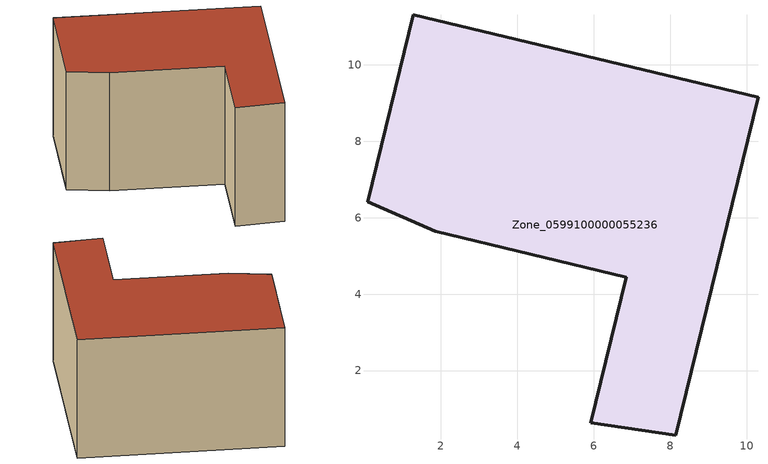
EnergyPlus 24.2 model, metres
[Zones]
Zone_0599100000055236
 floor ground (C_G): 8.14,0.3 5.92,0.63 6.85,4.44 1.85,5.65 0.08,6.42 1.27,11.32 10.3,9.16 z0
 wall outside (C_F): 5.92,0.63 8.14,0.3 10.3,9.16 1.27,11.32 0.08,6.42 1.85,5.65 6.85,4.44 5.92,0.63 z0:5.96
 roof outside (C_R): 1.85,5.65 6.85,4.44 5.92,0.63 8.14,0.3 10.3,9.16 1.27,11.32 0.08,6.42 z5.96
[BUILDING]
Pand.0599100000055236: North Axis=0; Terrain=City; Loads Convergence Tolerance Value=0.04; Temperature Convergence Tolerance Value=0.4; Solar Distribution=FullExterior; Maximum Number of Warmup Days=25; Minimum Number of Warmup Days=1
[Site:Location]
Rotterdam.The.Hague.AP_ZH_NLD Design_Conditions: Latitude=51.96; Longitude=4.45; Time Zone=1; Elevation=-4.5
[SITE:GROUNDTEMPERATURE:BUILDINGSURFACE]
18, 18, 18, 18, 18, 18, 18, 18, 18, 18, 18, 18
[MATERIAL] Thermal Absorptance=0.9; Solar Absorptance=0.7; Visible Absorptance=0.7
Name | Roughness | Thickness | Conductivity | Density | Specific Heat
G.TC.1975-1991 | MediumSmooth | 0.15 | 0.288461 | 540 | 1210
F.TC.1975-1991 | Rough | 0.3 | 0.230769 | 1920 | 840
R.TC.1975-1991 | MediumRough | 0.2 | 0.153846 | 1500 | 1000
[CONSTRUCTION]
C_G: G.TC.1975-1991
C_F: F.TC.1975-1991
C_R: R.TC.1975-1991
[ZONE]
Zone_0599100000055236: Type=1; Multiplier=1; Ceiling Height=Autocalculate; Volume=Autocalculate; Floor Area=autocalculate; Part of Total Floor Area=Yes
[ZONEINFILTRATION:DESIGNFLOWRATE]
Infil_Zone_0599100000055236: Zone or ZoneList or Space or SpaceList=Zone_0599100000055236; Schedule=AlwaysOn; Design Flow Rate Calculation Method=Flow/Area; Flow Rate per Floor Area=0.003; Constant Term Coefficient=1; Temperature Term Coefficient=0; Velocity Term Coefficient=0; Velocity Squared Term Coefficient=0
[HVACTEMPLATE:ZONE:IDEALLOADSAIRSYSTEM]
Zone_0599100000055236: Maximum Heating Supply Air Temperature=50; Minimum Cooling Supply Air Temperature=13; Maximum Heating Supply Air Humidity Ratio=0.0156; Minimum Cooling Supply Air Humidity Ratio=0.0077; Heating Limit=NoLimit; Cooling Limit=NoLimit; Dehumidification Control Type=ConstantSensibleHeatRatio; Cooling Sensible Heat Ratio=0.7; Dehumidification Setpoint=60; Humidification Control Type=None; Humidification Setpoint=30; Outdoor Air Method=None; Outdoor Air Flow Rate per Person=0.00944; Outdoor Air Flow Rate per Zone Floor Area=0; Outdoor Air Flow Rate per Zone=0; Demand Controlled Ventilation Type=None; Outdoor Air Economizer Type=NoEconomizer; Heat Recovery Type=None; Sensible Heat Recovery Effectiveness=0.7; Latent Heat Recovery Effectiveness=0.65
[ZONECONTROL:THERMOSTAT]
ThermostatControl_Zone_0599100000055236: Zone or ZoneList=Zone_0599100000055236; Control Type Schedule=DualSetpointControlType; Control 1=Thermostat_Zone_0599100000055236; Temperature Difference Between Cutout And Setpoint=0
[THERMOSTATSETPOINT:DUALSETPOINT]
Thermostat_Zone_0599100000055236: Heating Setpoint Temperature Schedule=HeatingSetpoint_Zone_0599100000055236; Cooling Setpoint Temperature Schedule=CoolingSetpoint_Zone_0599100000055236
[SCHEDULE:COMPACT]
HeatingSetpoint_Zone_0599100000055236: Through: 12/31, For: AllDays, Until: 24:00, 21
CoolingSetpoint_Zone_0599100000055236: Through: 12/31, For: AllDays, Until: 24:00, 24
DualSetpointControlType: Through: 12/31, For: AllDays, Until: 24:00, 4
AlwaysOn: Through: 12/31, For: AllDays, Until: 24:00, 1
